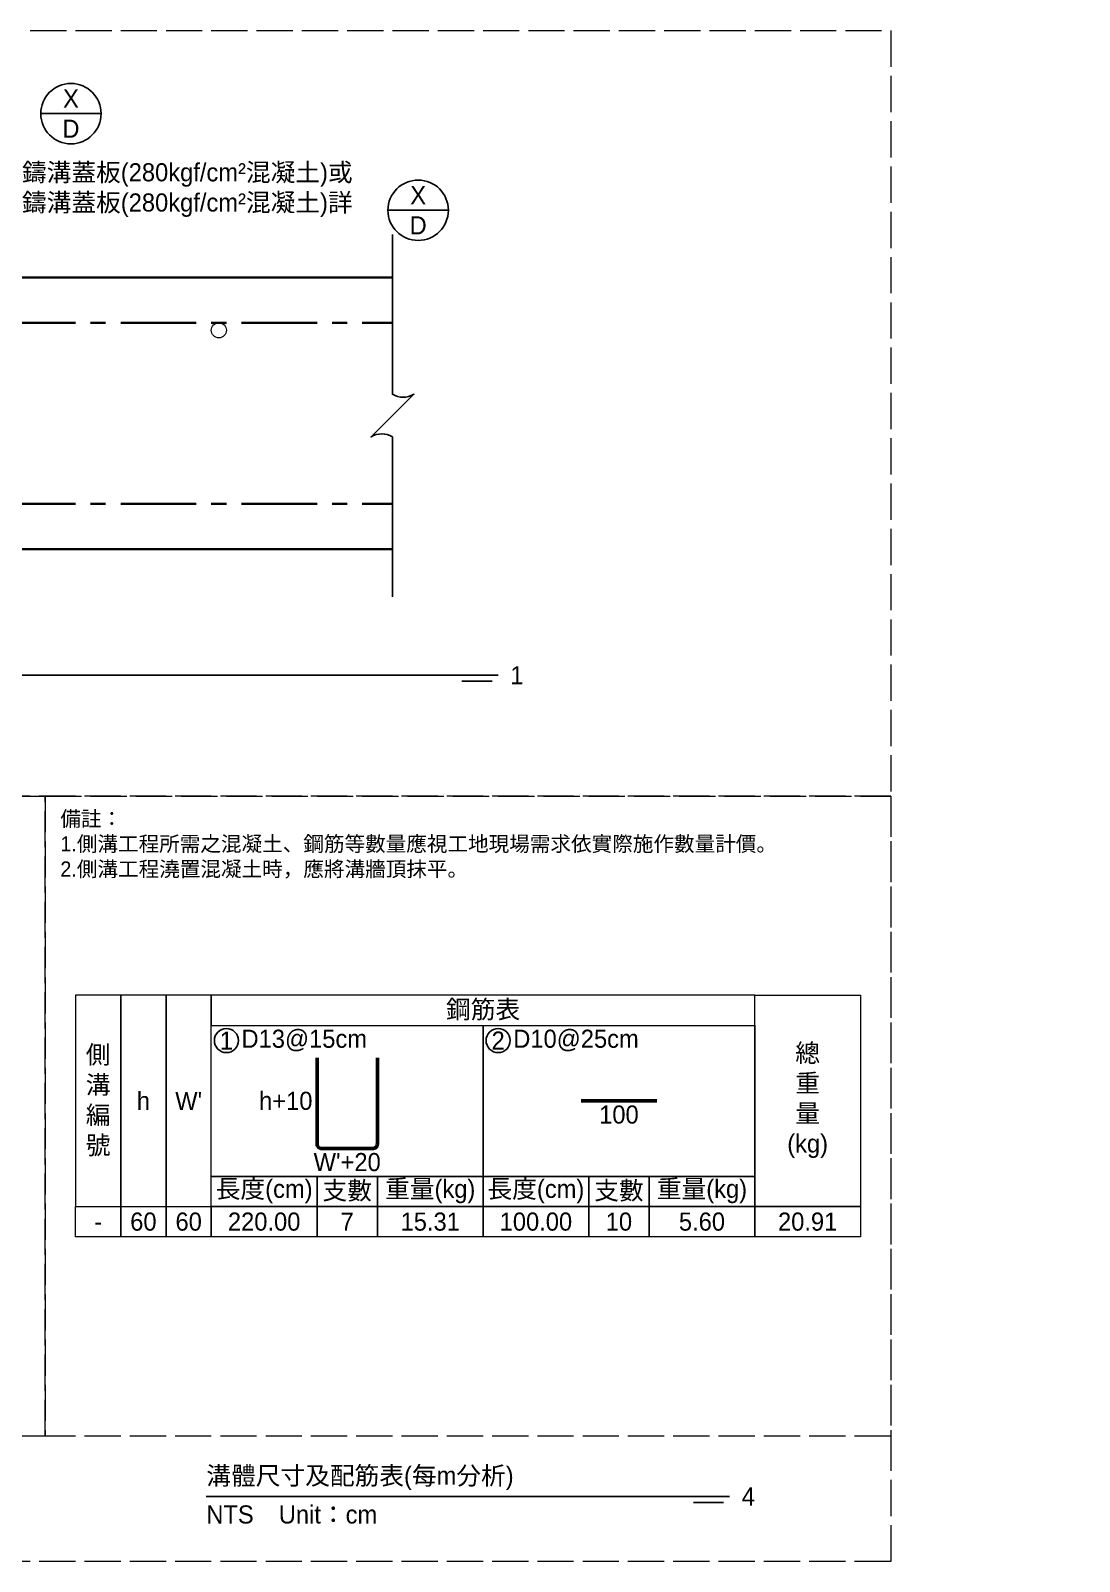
# Model space of a CAD drawing. Extents: x -8520 to 1950, y -2159 to 466.
# Drawn here: x -1215 to -867, y -1164 to -657 of the extents above; entities that cross this region are included whole.
import ezdxf
from ezdxf import colors
from ezdxf.entities.mleader import LeaderData, LeaderLine
from ezdxf.math import Vec2, Vec3

# ---------------------------------------------------------------- set-up
doc = ezdxf.new("R2010")
doc.units = 0
doc.header["$MEASUREMENT"] = 0
doc.linetypes.add('ACAD_ISO02W100', pattern=[15, 12, -3])
doc.linetypes.add('CENTERX2', pattern=[4, 2.5, -0.5, 0.5, -0.5])
for name, color, linetype, lineweight in [('一、1.基本-圖框', 7, 'Continuous', 20), ('二、1.繪圖-既有設施', 8, 'Continuous', 20), ('二、2.繪圖-施作項目', 181, 'Continuous', 30), ('二、5.繪圖-鋼筋', 60, 'Continuous', 50)]:
    doc.layers.add(name, color=color, linetype=linetype, lineweight=lineweight)
doc.layers.add('一、4.基本-隱藏', color=9, linetype='ACAD_ISO02W100', lineweight=20, plot=False)
doc.layers.add('三、1.文字-說明文字', color=2, linetype='Continuous')
doc.layers.add('三、3.文字-註解文字', color=2, linetype='Continuous')
doc.styles.add('次圖名(詳圖)', font='MS PGothic.ttf', dxfattribs={"height": 6})
doc.styles.add('註解文字(詳圖)', font='MS PGothic.ttf', dxfattribs={"height": 5})
doc.dimstyles.new('註解文字(詳圖)', dxfattribs={"dimtxt": 6, "dimasz": 6, "dimexe": 2, "dimexo": 5, "dimgap": 1, "dimtad": 2, "dimzin": 0, "dimdsep": 46, "dimtxsty": '註解文字(詳圖)', "dimcen": 0.1, "dimclrd": 256, "dimclre": 256, "dimclrt": 256, "dimadec": 0, "dimazin": 0, "dimtfac": 1, "dimtofl": 0, "dimtmove": 0, "dimatfit": 3, "dimfxlon": 1, "dimtolj": 1, "dimtzin": 0, "dimlwd": -1, "dimlwe": -1, "dimarcsym": 1})

# ---------------------------------------------------------------- blocks, each defined once
blk = doc.blocks.new('*D377')
at = {"layer": 'Defpoints', "color": 0, "transparency": 16777216}
for p in [(-1575, -738.75), (-615, -738.75), (-1545, -828.75)]:
    blk.add_point(p, dxfattribs=at)
at = {"layer": '三、3.文字-註解文字', "transparency": 16777216}
for p, q in [((-1572.5, -738.75), (-1577, -738.75)), ((-1575, -822.75), (-1575, -744.75)), ((-1572.5, -828.75), (-1577, -828.75))]:
    blk.add_line(p, q, dxfattribs=at)
for points in [[(-1576, -744.75), (-1574, -744.75), (-1575, -738.75)], [(-1576, -822.75), (-1574, -822.75), (-1575, -828.75)]]:
    blk.add_solid(points, dxfattribs=at)
at = {"layer": '三、3.文字-註解文字', "transparency": 16777216, "insert": (-1578.5, -783.75), "char_height": 5, "attachment_point": 5, "rotation": 90, "style": '註解文字(詳圖)'}
blk.add_mtext('\\A1;W', dxfattribs=at)
blk = doc.blocks.new('*D378')
at = {"layer": 'Defpoints', "color": 0, "transparency": 16777216}
for p in [(-2505, -738.75), (-615, -738.75), (-2475, -828.75)]:
    blk.add_point(p, dxfattribs=at)
at = {"layer": '三、3.文字-註解文字', "transparency": 16777216}
for p, q in [((-2502.5, -738.75), (-2507, -738.75)), ((-2505, -822.75), (-2505, -744.75)), ((-2502.5, -828.75), (-2507, -828.75))]:
    blk.add_line(p, q, dxfattribs=at)
for points in [[(-2506, -744.75), (-2504, -744.75), (-2505, -738.75)], [(-2506, -822.75), (-2504, -822.75), (-2505, -828.75)]]:
    blk.add_solid(points, dxfattribs=at)
at = {"layer": '三、3.文字-註解文字', "transparency": 16777216, "insert": (-2508.5, -783.75), "char_height": 5, "attachment_point": 5, "rotation": 90, "style": '註解文字(詳圖)'}
blk.add_mtext('\\A1;W', dxfattribs=at)

msp = doc.modelspace()

# ---------------------------------------------------------------- linework, layer by layer
at = {"layer": '一、1.基本-圖框'}
for points in [[(-1200, -1046.5), (-1185, -1046.5), (-1185, -976.5), (-1200, -976.5)], [(-1185, -1046.5), (-1170, -1046.5), (-1170, -976.5), (-1185, -976.5)], [(-1170, -1046.5), (-1155, -1046.5), (-1155, -976.5), (-1170, -976.5)], [(-1155, -986.5), (-975, -986.5), (-975, -976.5), (-1155, -976.5)], [(-940, -1046.5), (-975, -1046.5), (-975, -976.5), (-940, -976.5)], [(-1155, -986.5), (-1065, -986.5), (-1065, -1036.5), (-1155, -1036.5)], [(-1065, -986.5), (-975, -986.5), (-975, -1036.5), (-1065, -1036.5)], [(-1155, -1036.5), (-1120, -1036.5), (-1120, -1046.5), (-1155, -1046.5)], [(-1120, -1036.5), (-1100, -1036.5), (-1100, -1046.5), (-1120, -1046.5)], [(-1100, -1036.5), (-1065, -1036.5), (-1065, -1046.5), (-1100, -1046.5)], [(-1065, -1036.5), (-1030, -1036.5), (-1030, -1046.5), (-1065, -1046.5)], [(-1030, -1036.5), (-1010, -1036.5), (-1010, -1046.5), (-1030, -1046.5)], [(-1010, -1036.5), (-975, -1036.5), (-975, -1046.5), (-1010, -1046.5)], [(-1200, -1046.5), (-1185, -1046.5), (-1185, -1056.5), (-1200, -1056.5)], [(-1185, -1046.5), (-1170, -1046.5), (-1170, -1056.5), (-1185, -1056.5)], [(-1170, -1046.5), (-1155, -1046.5), (-1155, -1056.5), (-1170, -1056.5)], [(-1155, -1046.5), (-1120, -1046.5), (-1120, -1056.5), (-1155, -1056.5)], [(-1120, -1046.5), (-1100, -1046.5), (-1100, -1056.5), (-1120, -1056.5)], [(-1100, -1046.5), (-1065, -1046.5), (-1065, -1056.5), (-1100, -1056.5)], [(-1065, -1046.5), (-1030, -1046.5), (-1030, -1056.5), (-1065, -1056.5)], [(-1030, -1046.5), (-1010, -1046.5), (-1010, -1056.5), (-1030, -1056.5)], [(-1010, -1046.5), (-975, -1046.5), (-975, -1056.5), (-1010, -1056.5)], [(-975, -1046.5), (-940, -1046.5), (-940, -1056.5), (-975, -1056.5)]]:
    msp.add_lwpolyline(points, close=True, dxfattribs=at)
at = {"layer": '一、4.基本-隱藏'}
for points in [[(-1710, -657), (-930, -657), (-930, -910.5), (-1710, -910.5)], [(-1710, -657), (-930, -657), (-930, -1164), (-1710, -1164)], [(-1460, -910.5), (-1210, -910.5), (-1210, -1122.5), (-1460, -1122.5)], [(-1210, -910.5), (-930, -910.5), (-930, -1122.5), (-1210, -1122.5)]]:
    msp.add_lwpolyline(points, close=True, dxfattribs=at)
at = {"layer": '三、3.文字-註解文字'}
for points in [[(-1211.5, -684.5), (-1191.5, -684.5)], [(-1096.5, -716.5), (-1076.5, -716.5)], [(-1580, -870.5), (-1060, -870.5)], [(-1062, -872.5), (-1072, -872.5)], [(-1156.66, -1142.5), (-983.34, -1142.5)], [(-985.34, -1144.5), (-995.34, -1144.5)]]:
    msp.add_lwpolyline(points, dxfattribs=at)
msp.add_lwpolyline([(-1095, -844.5), (-1095, -791.571, 0.2828427), (-1102.071, -791.571), (-1087.929, -777.429, -0.2828427), (-1095, -777.429), (-1095, -724.5)], format="xyb", dxfattribs=at)
for centre, radius in [((-1201.5, -684.5), 10), ((-1086.5, -716.5), 10), ((-1150, -991.5), 4), ((-1060, -991.5), 4)]:
    msp.add_circle(centre, radius, dxfattribs=at)
at = {"layer": '二、1.繪圖-既有設施'}
msp.add_circle((-1152.5, -756.25), 2.5, dxfattribs=at)
at = {"layer": '二、2.繪圖-施作項目'}
for points in [[(-1545, -738.75), (-1095, -738.75)], [(-1545, -828.75), (-1095, -828.75)]]:
    msp.add_lwpolyline(points, dxfattribs=at)
at = {"layer": '二、2.繪圖-施作項目', "linetype": 'CENTERX2', "ltscale": 10}
for points in [[(-1545, -753.75), (-1095, -753.75)], [(-1545, -813.75), (-1095, -813.75)]]:
    msp.add_lwpolyline(points, dxfattribs=at)
at = {"layer": '二、5.繪圖-鋼筋'}
msp.add_lwpolyline([(-1120, -997.25), (-1120, -1025.75, 0.4142136), (-1118.5, -1027.25), (-1101.5, -1027.25, 0.4142136), (-1100, -1025.75), (-1100, -997.25)], format="xyb", dxfattribs=at)
msp.add_lwpolyline([(-1032.5, -1011.5), (-1007.5, -1011.5)], dxfattribs=at)

# ---------------------------------------------------------------- texts
at = {"layer": '一、1.基本-圖框', "char_height": 6, "attachment_point": 5, "style": '註解文字(詳圖)'}
for s, width, insert in [('{\\fMS PGothic|b0|i0|c128|p34;鋼筋表}', 94.24964, (-1065, -981.5)), ('側溝編號', 12.98354, (-1192.5, -1011.5)), ('{\\fMS PGothic|b0|i0|c128|p34;總重量(kg)}', 6, (-957.5, -1011.5)), ('{\\fMS PGothic|b0|i0|c128|p34;h}', 12.98354, (-1177.5, -1011.5)), ("{\\fMS PGothic|b0|i0|c128|p34;W}'", 22.32258, (-1162.5, -1011.5)), ('{\\fMS PGothic|b0|i0|c128|p34;長度(cm)}', 35.02324, (-1137.5, -1041.5)), ('{\\fMS PGothic|b0|i0|c128|p34;支數}', 19.27354, (-1110, -1041.5)), ('{\\fMS PGothic|b0|i0|c128|p34;重量(kg)}', 30.27214, (-1082.5, -1041.5)), ('{\\fMS PGothic|b0|i0|c128|p34;長度(cm)}', 35.02324, (-1047.5, -1041.5)), ('{\\fMS PGothic|b0|i0|c128|p34;支數}', 19.27354, (-1020, -1041.5)), ('{\\fMS PGothic|b0|i0|c128|p34;重量(kg)}', 30.27214, (-992.5, -1041.5))]:
    msp.add_mtext_dynamic_manual_height_columns(s, width=width, gutter_width=30, heights=[0], dxfattribs=dict(at, insert=insert))
at = {"layer": '三、1.文字-說明文字', "style": '註解文字(詳圖)'}
for s, width, insert, char_height, attachment_point in [('{\\fMS PGothic|b0|i0|c128|p34;X}', 4.41909, (-1201.5, -679.5), 6, 5), ('{\\fMS PGothic|b0|i0|c128|p34;D}', 12.5857, (-1201.5, -689.5), 6, 5), ('{\\fMS PGothic|b0|i0|c128|p34;X}', 4.41909, (-1086.5, -711.5), 6, 5), ('{\\fMS PGothic|b0|i0|c128|p34;D}', 12.5857, (-1086.5, -721.5), 6, 5), ('{\\fMS PGothic|b0|i0|c128|p34;備註：\\P1.側溝工程所需之混凝土、鋼筋等數量應視工地現場需求依實際施作數量計價。\\P2.側溝工程澆置混凝土時，應將溝牆頂抹平。}', 249.57878, (-1205, -915.5), 5, 1)]:
    msp.add_mtext_dynamic_manual_height_columns(s, width=width, gutter_width=30, heights=[0], dxfattribs=dict(at, insert=insert, char_height=char_height, attachment_point=attachment_point))
at = {"layer": '三、3.文字-註解文字', "char_height": 6}
for s, width, gutter_width, insert, attachment_point, style in [('1', 3, 15, (-1056, -870.5), 4, '次圖名(詳圖)'), ('1', 8.38231, 30, (-1150, -991.5), 5, '註解文字(詳圖)'), ('D13@15cm', 6.06582, 30, (-1145, -991.5), 4, '註解文字(詳圖)'), ('2', 8.38231, 30, (-1060, -991.5), 5, '註解文字(詳圖)'), ('{\\fMS PGothic|b0|i0|c128|p34;D1}0{\\fMS PGothic|b0|i0|c128|p34;@}25{\\fMS PGothic|b0|i0|c128|p34;cm}', 6.06582, 30, (-1055, -991.5), 4, '註解文字(詳圖)'), ('60', 9.06048, 30, (-1177.5, -1051.5), 5, '註解文字(詳圖)'), ('6{\\fMS PGothic|b0|i0|c128|p34;0}', 9.06048, 30, (-1162.5, -1051.5), 5, '註解文字(詳圖)'), ('220.00', 9.06048, 30, (-1137.5, -1051.5), 5, '註解文字(詳圖)'), ('7', 9.06048, 30, (-1110, -1051.5), 5, '註解文字(詳圖)'), ('15.31', 9.06048, 30, (-1082.5, -1051.5), 5, '註解文字(詳圖)'), ('{\\fMS PGothic|b0|i0|c128|p34;100}.00', 9.06048, 30, (-1047.5, -1051.5), 5, '註解文字(詳圖)'), ('10', 9.06048, 30, (-1020, -1051.5), 5, '註解文字(詳圖)'), ('5.60', 9.06048, 30, (-992.5, -1051.5), 5, '註解文字(詳圖)'), ('20.91', 9.06048, 30, (-957.5, -1051.5), 5, '註解文字(詳圖)'), ('-', 9.06048, 30, (-1192.5, -1051.5), 5, '註解文字(詳圖)'), ('{\\fMS PGothic|b0|i0|c128|p34;溝體尺寸}及{\\fMS PGothic|b0|i0|c128|p34;配筋表(每m分析)}', 144.80097, 15, (-1156.66, -1136.5), 4, '次圖名(詳圖)'), ('4', 3, 15, (-979.34, -1142.5), 4, '次圖名(詳圖)'), ('NTS{\\fMS PGothic|b0|i0|c128|p34;^IUnit：cm}', 136.03259, 15, (-1156.66, -1148.5), 4, '次圖名(詳圖)')]:
    msp.add_mtext_dynamic_manual_height_columns(s, width=width, gutter_width=gutter_width, heights=[0], dxfattribs=dict(at, insert=insert, attachment_point=attachment_point, style=style))
at = {"layer": '二、5.繪圖-鋼筋', "char_height": 6, "style": '註解文字(詳圖)'}
for s, width, insert, attachment_point in [('h+10', 8.87231, (-1121.5, -1011.5), 6), ('100', 3.56631, (-1020, -1013), 2), ("{\\fMS PGothic|b0|i0|c128|p34;W}'+2{\\fMS PGothic|b0|i0|c128|p34;0}", 3.56631, (-1110, -1028.75), 2)]:
    msp.add_mtext_dynamic_manual_height_columns(s, width=width, gutter_width=30, heights=[0], dxfattribs=dict(at, insert=insert, attachment_point=attachment_point))

# ---------------------------------------------------------------- dimensions: what is measured, and where the dimension line sits
at = {"layer": '三、3.文字-註解文字'}
for base, p1, picture, middle in [((-2505, -738.75), (-2475, -828.75), '*D378', (-2508.5, -783.75)), ((-1575, -738.75), (-1545, -828.75), '*D377', (-1578.5, -783.75))]:
    dim = msp.add_linear_dim(base=base, p1=p1, p2=(-615, -738.75), angle=90, text='W', dimstyle='註解文字(詳圖)', dxfattribs=at)
    dim.commit()
    dim.dimension.update_dxf_attribs({"geometry": picture, "text_midpoint": middle})

# ---------------------------------------------------------------- leaders
ml = msp.add_multileader_mtext('Standard', dxfattribs=at)
ml.set_content('{\\fMS PGothic|b0|i0|c128|p34;S1}場鑄溝蓋板(280kgf/cm²混凝土)或\\PS2場鑄溝蓋板(280kgf/cm²混凝土)詳', color=256, style='註解文字(詳圖)')
ml.set_leader_properties(color=256, linetype='ByLayer', lineweight=-1)
ml.build(insert=Vec2(0, 0))
ml.multileader.update_dxf_attribs({"dogleg_length": 5, "arrow_head_size": 6})
ctx = ml.context
ctx.base_point, ctx.char_height, ctx.arrow_head_size, ctx.landing_gap_size, ctx.plane_origin = Vec3(-1238.5, -704.5), 6, 6, 3, Vec3(-1263.5, -784.5)
notes = []
notes.append((ctx, [(0, (1, 1, 0), (-1243.5, -704.5), (1, 0), 5, [(0, [(-1263.5, -784.5)], 0, [])])]))
ctx.mtext.insert, ctx.mtext.flow_direction = Vec3(-1235.5, -700.92), 5
for ctx, leaders in notes:
    for number, flags, end, landing, length, lines in leaders:
        leader = LeaderData()
        leader.index, (leader.has_last_leader_line, leader.has_dogleg_vector, leader.attachment_direction) = number, flags
        leader.last_leader_point, leader.dogleg_vector, leader.dogleg_length = Vec3(end), Vec3(landing), length
        for number, points, colour, breaks in lines:
            line = LeaderLine()
            line.index, line.vertices, line.color, line.breaks = number, Vec3.list(points), colors.encode_raw_color(colour), breaks
            leader.lines.append(line)
        ctx.leaders.append(leader)

doc.saveas('drawing.dxf')
